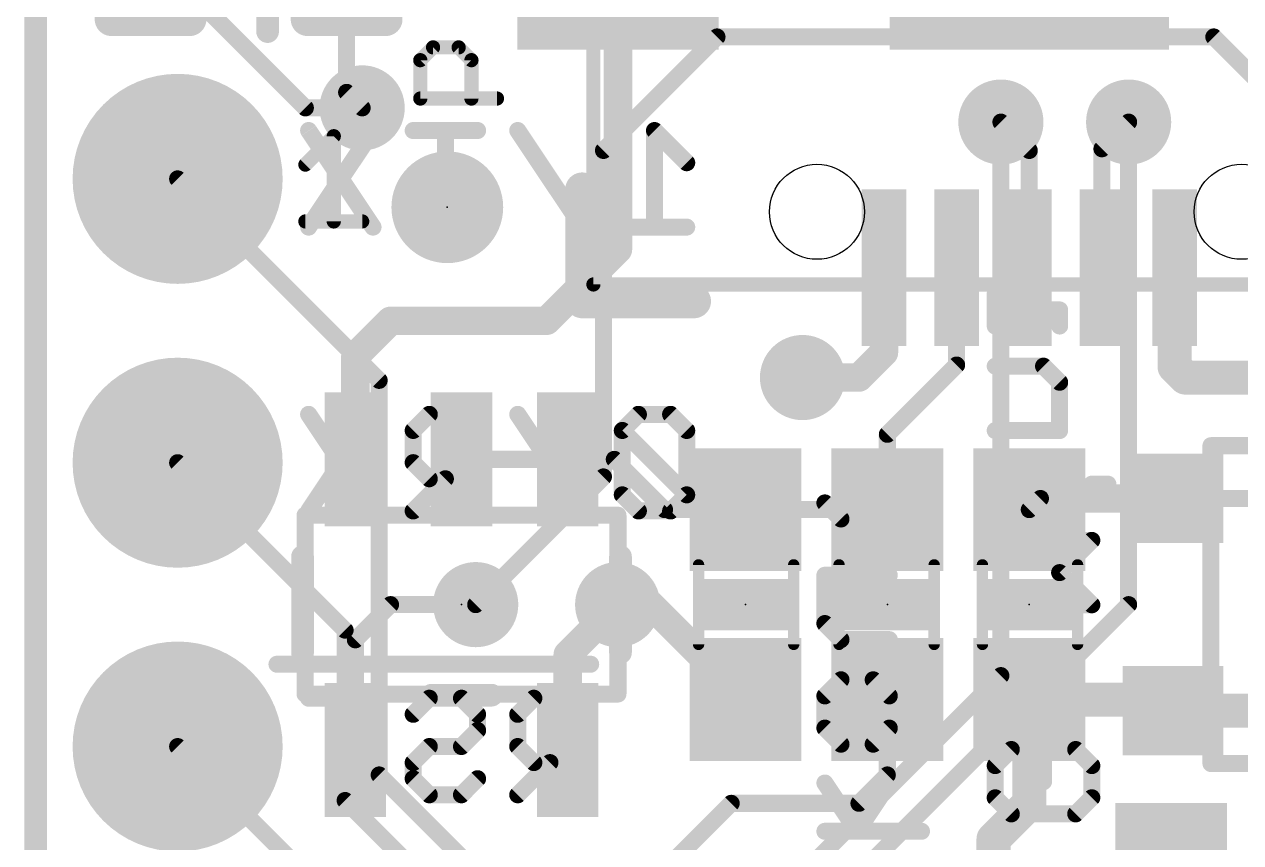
# Model space of a CAD drawing. Extents: x -33 to 74, y -20 to 37.
# Drawn here: x -0.1 to 10.78, y 23.27 to 30.59 of the extents above; entities that cross this region are included whole.
import ezdxf

# ---------------------------------------------------------------- set-up
doc = ezdxf.new("R2010")
doc.units = 0
for name, color, linetype in [('1', 12, 'CONTINUOUS'), ('16', 132, 'CONTINUOUS'), ('17', 110, 'CONTINUOUS'), ('18', 110, 'CONTINUOUS'), ('20', 53, 'CONTINUOUS'), ('21', 41, 'CONTINUOUS'), ('22', 40, 'CONTINUOUS'), ('23', 53, 'CONTINUOUS'), ('49', 253, 'CONTINUOUS'), ('51', 53, 'CONTINUOUS')]:
    doc.layers.add(name, color=color, linetype=linetype)

# ---------------------------------------------------------------- blocks, each defined once
blk = doc.blocks.new('RECT')
blk.add_solid([(-0.5, -0.5), (0.5, -0.5), (-0.5, 0.5), (0.5, 0.5)])
blk = doc.blocks.new('RECT160000X160000R30')
at = {"const_width": 0.15}
blk.add_lwpolyline([(0.425, -0.35), (0.425, 0.35, 0.4142), (0.35, 0.425), (-0.35, 0.425, 0.4142), (-0.425, 0.35), (-0.425, -0.35, 0.4142), (-0.35, -0.425), (0.35, -0.425, 0.4142)], format="xyb", close=True, dxfattribs=at)
blk.add_solid([(-0.3754, -0.3754), (0.3754, -0.3754), (-0.3754, 0.3754), (0.3754, 0.3754)])
blk = doc.blocks.new('PIE')
at = {"const_width": 0.5}
blk.add_lwpolyline([(0, -0.25, 1), (0, 0.25, 1), (0, -0.25)], format="xyb", dxfattribs=at)
blk = doc.blocks.new('ROUNDP')
at = {"const_width": 0.5}
blk.add_lwpolyline([(0, -0.25, 1), (0, 0.25, 1), (0, -0.25)], format="xyb", dxfattribs=at)
blk = doc.blocks.new('ROUNDV')
at = {"const_width": 0.5}
blk.add_lwpolyline([(0, -0.25, 1), (0, 0.25, 1), (0, -0.25)], format="xyb", dxfattribs=at)

msp = doc.modelspace()

# ---------------------------------------------------------------- linework, layer by layer
at = {"layer": '1'}
for points, const_width in [([(5.21, 31.115), (5.21, 28.578)], 0.254), ([(2.782, 30.988), (2.782, 29.984)], 0.1524), ([(2.782, 29.984), (2.921, 29.845)], 0.1524), ([(8.89, 29.464), (8.636, 29.718)], 0.1524), ([(9.54, 29.479), (9.779, 29.718)], 0.1524), ([(8.89, 28.415), (8.89, 29.464)], 0.1524), ([(9.54, 28.415), (9.54, 29.479)], 0.1524), ([(4.572, 27.94), (5.21, 28.578)], 0.254), ([(7.59, 28.415), (7.59, 27.656)], 0.254), ([(10.19, 28.415), (10.19, 27.529)], 0.3048), ([(8.24, 28.415), (8.24, 27.544)], 0.1524), ([(2.86, 27.625), (3.175, 27.94)], 0.254), ([(3.175, 27.94), (4.572, 27.94)], 0.254), ([(2.86, 26.7001), (2.86, 27.625)], 0.254), ([(7.59, 27.656), (7.366, 27.432)], 0.254), ([(10.19, 27.529), (10.287, 27.432)], 0.3048), ([(7.366, 27.432), (6.861, 27.432)], 0.254), ([(8.24, 27.544), (7.62, 26.924)], 0.1524), ([(10.287, 27.432), (11.938, 27.432)], 0.3048), ([(7.62, 26.924), (7.62, 26.25)], 0.1524), ([(3.81, 26.7001), (4.76, 26.7001)], 0.1524), ([(4.76, 26.7001), (5.1769, 26.7001)], 0.1524), ([(5.1769, 26.7001), (5.627, 26.25)], 0.1524), ([(8.99, 26.35), (10.176, 26.35)], 0.254), ([(8.99, 26.35), (8.89, 26.25)], 0.1524), ([(11.242, 26.35), (10.176, 26.35)], 0.1524), ([(6.35, 26.25), (5.627, 26.25)], 0.1524), ([(7.62, 26.25), (6.35, 26.25)], 0.1524), ([(3.175, 25.4), (2.86, 25.085)], 0.1524), ([(3.937, 25.4), (3.175, 25.4)], 0.1524), ([(4.76, 24.953), (5.207, 25.4)], 0.254), ([(5.207, 25.4), (5.5, 25.4)], 0.254), ([(5.5, 25.4), (6.35, 24.55)], 0.254), ([(2.86, 24.0999), (2.86, 25.085)], 0.1524), ([(4.76, 24.0999), (4.76, 24.953)], 0.254), ([(7.62, 24.55), (7.62, 23.876)], 0.1524), ([(8.89, 23.622), (8.89, 24.55)], 0.3048), ([(8.89, 24.55), (10.076, 24.55)], 0.3048), ([(10.076, 24.55), (10.176, 24.45)], 0.3048), ([(10.176, 24.45), (11.242, 24.45)], 0.3048), ([(2.8194, 22.5806), (1.27, 24.13)], 0.1524), ([(7.62, 23.876), (7.366, 23.622)], 0.1524), ([(8.57, 23.302), (8.89, 23.622)], 0.3048), ([(6.223, 23.622), (5.588, 22.987)], 0.1524), ([(7.366, 23.622), (6.223, 23.622)], 0.1524), ([(8.57, 22.5091), (8.57, 23.302)], 0.3048)]:
    msp.add_lwpolyline(points, dxfattribs=dict(at, const_width=const_width))
for points, const_width in [([(2.8089, 30.0109, 1), (2.7551, 29.9571)], 0.0762), ([(2.7439, 29.984, 1), (2.8201, 29.984)], 0.0762), ([(2.8941, 29.8181, 1), (2.9479, 29.8719)], 0.0762), ([(8.6629, 29.7449, 1), (8.6091, 29.6911)], 0.0762), ([(9.8059, 29.6911, 1), (9.7521, 29.7449)], 0.0762), ([(8.9281, 29.464, 1), (8.8519, 29.464)], 0.0762), ([(8.8631, 29.4371, 1), (8.9169, 29.4909)], 0.0762), ([(9.5781, 29.479, 1), (9.5019, 29.479)], 0.0762), ([(9.5131, 29.5059, 1), (9.5669, 29.4521)], 0.0762), ([(5.1465, 28.578, 1), (5.2735, 28.578)], 0.127), ([(5.2549, 28.5331, 1), (5.1651, 28.6229)], 0.127), ([(7.6535, 28.415, 1), (7.5265, 28.415)], 0.127), ([(10.2662, 28.415, 1), (10.1138, 28.415)], 0.1524), ([(8.2781, 28.415, 1), (8.2019, 28.415)], 0.0762), ([(8.8519, 28.415, 1), (8.9281, 28.415)], 0.0762), ([(9.5019, 28.415, 1), (9.5781, 28.415)], 0.0762), ([(3.175, 28.0035, 1), (3.175, 27.8765)], 0.127), ([(3.2199, 27.8951, 1), (3.1301, 27.9849)], 0.127), ([(4.5271, 27.9849, 1), (4.6169, 27.8951)], 0.127), ([(4.572, 27.8765, 1), (4.572, 28.0035)], 0.127), ([(2.9235, 27.625, 1), (2.7965, 27.625)], 0.127), ([(7.6349, 27.6111, 1), (7.5451, 27.7009)], 0.127), ([(2.8151, 27.6699, 1), (2.9049, 27.5801)], 0.127), ([(7.5265, 27.656, 1), (7.6535, 27.656)], 0.127), ([(10.2439, 27.5829, 1), (10.1361, 27.4751)], 0.1524), ([(6.861, 27.4955, 1), (6.861, 27.3685)], 0.127), ([(7.3211, 27.4769, 1), (7.4109, 27.3871)], 0.127), ([(7.366, 27.3685, 1), (7.366, 27.4955)], 0.127), ([(8.2019, 27.544, 1), (8.2781, 27.544)], 0.0762), ([(8.2669, 27.5171, 1), (8.2131, 27.5709)], 0.0762), ([(10.1138, 27.529, 1), (10.2662, 27.529)], 0.1524), ([(10.287, 27.5082, 1), (10.287, 27.3558)], 0.1524), ([(10.2331, 27.3781, 1), (10.3409, 27.4859)], 0.1524), ([(7.6581, 26.924, 1), (7.5819, 26.924)], 0.0762), ([(7.5931, 26.9509, 1), (7.6469, 26.8971)], 0.0762), ([(3.81, 26.7382, 1), (3.81, 26.662)], 0.0762), ([(4.76, 26.7382, 1), (4.76, 26.662)], 0.0762), ([(4.76, 26.662, 1), (4.76, 26.7382)], 0.0762), ([(5.2038, 26.727, 1), (5.15, 26.6732)], 0.0762), ([(5.1769, 26.662, 1), (5.1769, 26.7382)], 0.0762), ([(2.7965, 26.7001, 1), (2.9235, 26.7001)], 0.127), ([(8.99, 26.4135, 1), (8.99, 26.2865)], 0.127), ([(10.176, 26.2865, 1), (10.176, 26.4135)], 0.127), ([(9.0169, 26.3231, 1), (8.9631, 26.3769)], 0.0762), ([(10.176, 26.3881, 1), (10.176, 26.3119)], 0.0762), ([(5.627, 26.2881, 1), (5.627, 26.2119)], 0.0762), ([(5.6001, 26.2231, 1), (5.6539, 26.2769)], 0.0762), ([(6.35, 26.2881, 1), (6.35, 26.2119)], 0.0762), ([(6.35, 26.2119, 1), (6.35, 26.2881)], 0.0762), ([(7.5819, 26.25, 1), (7.6581, 26.25)], 0.0762), ([(7.62, 26.2119, 1), (7.62, 26.2881)], 0.0762), ([(8.8631, 26.2769, 1), (8.9169, 26.2231)], 0.0762), ([(3.175, 25.4381, 1), (3.175, 25.3619)], 0.0762), ([(3.2019, 25.3731, 1), (3.1481, 25.4269)], 0.0762), ([(3.937, 25.3619, 1), (3.937, 25.4381)], 0.0762), ([(5.207, 25.4635, 1), (5.207, 25.3365)], 0.127), ([(5.2519, 25.3551, 1), (5.1621, 25.4449)], 0.127), ([(5.5449, 25.4449, 1), (5.4551, 25.3551)], 0.127), ([(5.5, 25.3365, 1), (5.5, 25.4635)], 0.127), ([(2.8981, 25.085, 1), (2.8219, 25.085)], 0.0762), ([(2.8331, 25.1119, 1), (2.8869, 25.0581)], 0.0762), ([(4.8235, 24.953, 1), (4.6965, 24.953)], 0.127), ([(4.7151, 24.9979, 1), (4.8049, 24.9081)], 0.127), ([(6.3051, 24.5051, 1), (6.3949, 24.5949)], 0.127), ([(7.6581, 24.55, 1), (7.5819, 24.55)], 0.0762), ([(8.9662, 24.55, 1), (8.8138, 24.55)], 0.1524), ([(8.89, 24.6262, 1), (8.89, 24.4738)], 0.1524), ([(10.1299, 24.6039, 1), (10.0221, 24.4961)], 0.1524), ([(10.076, 24.4738, 1), (10.076, 24.6262)], 0.1524), ([(10.176, 24.5262, 1), (10.176, 24.3738)], 0.1524), ([(10.1221, 24.3961, 1), (10.2299, 24.5039)], 0.1524), ([(1.2969, 24.1569, 1), (1.2431, 24.1031)], 0.0762), ([(4.6965, 24.0999, 1), (4.8235, 24.0999)], 0.127), ([(2.8219, 24.0999, 1), (2.8981, 24.0999)], 0.0762), ([(7.6469, 23.8491, 1), (7.5931, 23.9029)], 0.0762), ([(7.5819, 23.876, 1), (7.6581, 23.876)], 0.0762), ([(8.9439, 23.5681, 1), (8.8361, 23.6759)], 0.1524), ([(6.223, 23.6601, 1), (6.223, 23.5839)], 0.0762), ([(6.2499, 23.5951, 1), (6.1961, 23.6489)], 0.0762), ([(7.3391, 23.6489, 1), (7.3929, 23.5951)], 0.0762), ([(7.366, 23.5839, 1), (7.366, 23.6601)], 0.0762), ([(8.8138, 23.622, 1), (8.9662, 23.622)], 0.1524), ([(8.6462, 23.302, 1), (8.4938, 23.302)], 0.1524), ([(8.5161, 23.3559, 1), (8.6239, 23.2481)], 0.1524)]:
    msp.add_lwpolyline(points, format="xyb", dxfattribs=dict(at, const_width=const_width))
at = {"layer": '16', "const_width": 0.1524}
for points in [[(2.413, 29.845), (1.397, 30.861)], [(5.08, 29.464), (6.096, 30.48)], [(10.541, 30.48), (6.096, 30.48)], [(12.065, 28.956), (10.541, 30.48)], [(2.921, 29.845), (2.413, 29.845)], [(8.636, 29.718), (8.636, 24.765)], [(9.779, 25.4), (9.779, 29.718)], [(5.08, 26.543), (5.08, 29.464)], [(1.27, 29.21), (3.0734, 27.4066)], [(3.0734, 27.4066), (3.0734, 23.876)], [(1.27, 26.67), (2.7686, 25.1714)], [(3.937, 25.4), (5.08, 26.543)], [(7.366, 22.987), (9.779, 25.4)], [(2.7686, 25.1714), (2.7686, 23.6474)], [(8.636, 24.765), (6.985, 23.114)], [(3.0734, 23.876), (5.1054, 21.844)], [(2.7686, 23.6474), (4.7498, 21.6662)]]:
    msp.add_lwpolyline(points, dxfattribs=at)
at = {"layer": '16', "const_width": 0.0762}
for points in [[(6.096, 30.5181, 1), (6.096, 30.4419)], [(6.1229, 30.4531, 1), (6.0691, 30.5069)], [(10.5679, 30.5069, 1), (10.5141, 30.4531)], [(10.541, 30.4419, 1), (10.541, 30.5181)], [(2.413, 29.8831, 1), (2.413, 29.8069)], [(2.3861, 29.8181, 1), (2.4399, 29.8719)], [(2.921, 29.8069, 1), (2.921, 29.8831)], [(8.6741, 29.718, 1), (8.5979, 29.718)], [(9.8171, 29.718, 1), (9.7409, 29.718)], [(5.1181, 29.464, 1), (5.0419, 29.464)], [(5.0531, 29.4909, 1), (5.1069, 29.4371)], [(1.2969, 29.2369, 1), (1.2431, 29.1831)], [(3.1115, 27.4066, 1), (3.0353, 27.4066)], [(3.0465, 27.3797, 1), (3.1003, 27.4335)], [(1.2969, 26.6969, 1), (1.2431, 26.6431)], [(5.0419, 26.543, 1), (5.1181, 26.543)], [(5.1069, 26.5161, 1), (5.0531, 26.5699)], [(9.8059, 25.3731, 1), (9.7521, 25.4269)], [(3.9101, 25.4269, 1), (3.9639, 25.3731)], [(9.7409, 25.4, 1), (9.8171, 25.4)], [(2.8067, 25.1714, 1), (2.7305, 25.1714)], [(2.7417, 25.1445, 1), (2.7955, 25.1983)], [(8.6629, 24.7381, 1), (8.6091, 24.7919)], [(8.5979, 24.765, 1), (8.6741, 24.765)], [(3.1003, 23.9029, 1), (3.0465, 23.8491)], [(3.0353, 23.876, 1), (3.1115, 23.876)], [(2.7305, 23.6474, 1), (2.8067, 23.6474)], [(2.7955, 23.6743, 1), (2.7417, 23.6205)]]:
    msp.add_lwpolyline(points, format="xyb", dxfattribs=at)
at = {"layer": '20', "const_width": 0.2032}
msp.add_lwpolyline([(0, 0), (0, 33.02)], dxfattribs=at)
at = {"layer": '20'}
for centre in [(6.99, 28.915), (10.79, 28.915)]:
    msp.add_circle(centre, 0.425, dxfattribs=at)
at = {"layer": '21'}
for points, const_width in [([(2.075, 30.528), (2.075, 30.988)], 0.2032), ([(3.4411, 30.2721), (3.5555, 30.3865)], 0.127), ([(3.5555, 30.3865), (3.7843, 30.3865)], 0.127), ([(3.7843, 30.3865), (3.8987, 30.2721)], 0.127), ([(3.4411, 29.9289), (3.4411, 30.2721)], 0.127), ([(3.8987, 30.2721), (3.8987, 29.9289)], 0.127), ([(4.1275, 29.9289), (3.4411, 29.9289)], 0.127), ([(2.413, 29.3374), (2.6672, 29.5917)], 0.127), ([(2.6672, 29.5917), (2.6672, 28.829)], 0.127), ([(4.89, 29.115), (4.89, 28.115)], 0.3048), ([(2.413, 28.829), (2.9214, 28.829)], 0.127), ([(4.89, 28.115), (5.89, 28.115)], 0.3048), ([(2.3876, 24.9706), (2.3876, 25.8294)], 0.2032), ([(5.2324, 25.8294), (5.2324, 24.9706)], 0.2032), ([(4.0784, 24.5896), (3.5416, 24.5896)], 0.2032)]:
    msp.add_lwpolyline(points, dxfattribs=dict(at, const_width=const_width))
for points, const_width in [([(2.0242, 30.528, 1), (2.1258, 30.528)], 0.1016), ([(3.5555, 30.4182, 1), (3.5555, 30.3547)], 0.0635), ([(3.578, 30.364, 1), (3.5331, 30.4089)], 0.0635), ([(3.8068, 30.4089, 1), (3.7619, 30.364)], 0.0635), ([(3.7843, 30.3547, 1), (3.7843, 30.4182)], 0.0635), ([(3.4729, 30.2721, 1), (3.4094, 30.2721)], 0.0635), ([(3.4187, 30.2945, 1), (3.4636, 30.2496)], 0.0635), ([(3.9305, 30.2721, 1), (3.867, 30.2721)], 0.0635), ([(3.8763, 30.2496, 1), (3.9212, 30.2945)], 0.0635), ([(3.4411, 29.9606, 1), (3.4411, 29.8971)], 0.0635), ([(3.4094, 29.9289, 1), (3.4729, 29.9289)], 0.0635), ([(3.867, 29.9289, 1), (3.9305, 29.9289)], 0.0635), ([(4.1275, 29.8971, 1), (4.1275, 29.9606)], 0.0635), ([(2.699, 29.5917, 1), (2.6355, 29.5917)], 0.0635), ([(2.6897, 29.5692, 1), (2.6448, 29.6141)], 0.0635), ([(2.3905, 29.3599, 1), (2.4355, 29.315)], 0.0635), ([(4.9662, 29.115, 1), (4.8138, 29.115)], 0.1524), ([(2.413, 28.8607, 1), (2.413, 28.7973)], 0.0635), ([(2.6355, 28.829, 1), (2.699, 28.829)], 0.0635), ([(2.9214, 28.7973, 1), (2.9214, 28.8607)], 0.0635), ([(4.89, 28.1912, 1), (4.89, 28.0388)], 0.1524), ([(4.8138, 28.115, 1), (4.9662, 28.115)], 0.1524), ([(5.89, 28.0388, 1), (5.89, 28.1912)], 0.1524), ([(2.4384, 25.8294, 1), (2.3368, 25.8294)], 0.1016), ([(5.2832, 25.8294, 1), (5.1816, 25.8294)], 0.1016), ([(2.3368, 24.9706, 1), (2.4384, 24.9706)], 0.1016), ([(5.1816, 24.9706, 1), (5.2832, 24.9706)], 0.1016), ([(3.5416, 24.6404, 1), (3.5416, 24.5388)], 0.1016), ([(4.0784, 24.5388, 1), (4.0784, 24.6404)], 0.1016)]:
    msp.add_lwpolyline(points, format="xyb", dxfattribs=dict(at, const_width=const_width))
at = {"layer": '22', "const_width": 0.0762}
for points in [[(2.4738, 29.6637, 1), (2.4104, 29.6214)], [(3.05, 29.6214, 1), (2.9866, 29.6637)], [(3.3776, 29.6806, 1), (3.3776, 29.6044)], [(3.7038, 29.6425, 1), (3.6276, 29.6425)], [(3.9538, 29.6044, 1), (3.9538, 29.6806)], [(4.3448, 29.6637, 1), (4.2814, 29.6214)], [(5.5637, 29.6695, 1), (5.5098, 29.6156)], [(5.5749, 29.6425, 1), (5.4987, 29.6425)], [(5.7979, 29.3275, 1), (5.8518, 29.3814)], [(5.2487, 28.8163, 1), (5.2487, 28.7401)], [(5.8249, 28.7401, 1), (5.8249, 28.8163)], [(2.4104, 28.7993, 1), (2.4738, 28.7571)], [(2.9866, 28.7571, 1), (3.05, 28.7993)], [(3.6276, 28.7782, 1), (3.7038, 28.7782)], [(4.8577, 28.7571, 1), (4.9211, 28.7993)], [(5.4987, 28.7782, 1), (5.5749, 28.7782)], [(8.6233, 28.1813, 1), (8.5471, 28.1813)], [(8.5852, 28.0753, 1), (8.5852, 27.9991)], [(9.1995, 28.0372, 1), (9.1233, 28.0372)], [(9.1614, 27.9991, 1), (9.1614, 28.0753)], [(9.4495, 28.0753, 1), (9.4495, 27.9991)], [(9.5936, 27.9991, 1), (9.5936, 28.0753)], [(8.5471, 27.8932, 1), (8.6233, 27.8932)], [(9.1233, 27.8932, 1), (9.1995, 27.8932)], [(8.5852, 27.572, 1), (8.5852, 27.4958)], [(9.0443, 27.5608, 1), (8.9904, 27.507)], [(9.0174, 27.4958, 1), (9.0174, 27.572)], [(9.1995, 27.3898, 1), (9.1233, 27.3898)], [(9.1345, 27.3629, 1), (9.1884, 27.4168)], [(2.4738, 27.1237, 1), (2.4104, 27.0814)], [(3.05, 27.0814, 1), (2.9866, 27.1237)], [(3.5217, 27.1406, 1), (3.5217, 27.0644)], [(3.5486, 27.0756, 1), (3.4947, 27.1295)], [(3.9919, 27.1025, 1), (3.9157, 27.1025)], [(3.9538, 27.0644, 1), (3.9538, 27.1406)], [(4.3448, 27.1237, 1), (4.2814, 27.0814)], [(5.3927, 27.1406, 1), (5.3927, 27.0644)], [(5.4197, 27.0756, 1), (5.3658, 27.1295)], [(5.7078, 27.1295, 1), (5.6539, 27.0756)], [(5.6808, 27.0644, 1), (5.6808, 27.1406)], [(3.4157, 26.9585, 1), (3.3395, 26.9585)], [(3.3507, 26.9854, 1), (3.4046, 26.9315)], [(5.2756, 26.9854, 1), (5.2217, 26.9315)], [(5.2217, 26.9854, 1), (5.2756, 26.9315)], [(5.2868, 26.9585, 1), (5.2106, 26.9585)], [(5.863, 26.9585, 1), (5.7868, 26.9585)], [(5.7979, 26.9315, 1), (5.8518, 26.9854)], [(8.5852, 26.9958, 1), (8.5852, 26.9196)], [(9.1233, 26.9577, 1), (9.1995, 26.9577)], [(9.1614, 26.9196, 1), (9.1614, 26.9958)], [(3.4046, 26.6973, 1), (3.3507, 26.6434)], [(3.3395, 26.6704, 1), (3.4157, 26.6704)], [(8.6233, 26.6221, 1), (8.5471, 26.6221)], [(3.5217, 26.5644, 1), (3.5217, 26.4882)], [(3.4947, 26.4994, 1), (3.5486, 26.5533)], [(3.6927, 26.4994, 1), (3.6388, 26.5533)], [(3.9538, 26.4882, 1), (3.9538, 26.5644)], [(5.2756, 26.4092, 1), (5.2217, 26.3553)], [(5.8518, 26.3553, 1), (5.7979, 26.4092)], [(5.7979, 26.3553, 1), (5.8518, 26.4092)], [(8.5852, 26.5161, 1), (8.5852, 26.4399)], [(9.1995, 26.478, 1), (9.1233, 26.478)], [(9.1614, 26.4399, 1), (9.1614, 26.5161)], [(9.4495, 26.5161, 1), (9.4495, 26.4399)], [(9.5936, 26.4399, 1), (9.5936, 26.5161)], [(5.2106, 26.3823, 1), (5.2868, 26.3823)], [(5.7868, 26.3823, 1), (5.863, 26.3823)], [(7.0881, 26.3372, 1), (7.0343, 26.2833)], [(7.6755, 26.3103, 1), (7.5993, 26.3103)], [(8.5471, 26.334, 1), (8.6233, 26.334)], [(9.1233, 26.334, 1), (9.1995, 26.334)], [(2.4104, 26.2593, 1), (2.4738, 26.2171)], [(2.9866, 26.2171, 1), (3.05, 26.2593)], [(3.3507, 26.2651, 1), (3.4046, 26.2113)], [(3.9157, 26.2382, 1), (3.9919, 26.2382)], [(4.8577, 26.2171, 1), (4.9211, 26.2593)], [(5.3927, 26.2763, 1), (5.3927, 26.2001)], [(5.3658, 26.2113, 1), (5.4197, 26.2651)], [(5.6539, 26.2651, 1), (5.7078, 26.2113)], [(5.6808, 26.2001, 1), (5.6808, 26.2763)], [(7.2053, 26.2043, 1), (7.2053, 26.1281)], [(7.1783, 26.1393, 1), (7.2322, 26.1931)], [(7.7815, 26.1281, 1), (7.7815, 26.2043)], [(7.5993, 26.0221, 1), (7.6755, 26.0221)], [(8.5852, 26.0128, 1), (8.5852, 25.9366)], [(9.4765, 25.9478, 1), (9.4226, 26.0016)], [(9.4495, 25.9366, 1), (9.4495, 26.0128)], [(7.0993, 25.6629, 1), (7.0231, 25.6629)], [(7.0612, 25.701, 1), (7.0612, 25.6248)], [(7.6374, 25.6248, 1), (7.6374, 25.701)], [(9.1884, 25.7135, 1), (9.1345, 25.6596)], [(9.1345, 25.7135, 1), (9.1884, 25.6596)], [(8.5852, 25.4366, 1), (8.5852, 25.3604)], [(9.4495, 25.3604, 1), (9.4495, 25.4366)], [(9.4226, 25.3715, 1), (9.4765, 25.4254)], [(7.0881, 25.2576, 1), (7.0343, 25.2037)], [(7.0231, 25.2307, 1), (7.0993, 25.2307)], [(7.2053, 25.1247, 1), (7.2053, 25.0485)], [(7.1783, 25.0597, 1), (7.2322, 25.1136)], [(7.6374, 25.0485, 1), (7.6374, 25.1247)], [(2.159, 24.9047, 1), (2.159, 24.8285)], [(4.9656, 24.8285, 1), (4.9656, 24.9047)], [(7.2053, 24.7654, 1), (7.2053, 24.6892)], [(7.2322, 24.7004, 1), (7.1783, 24.7543)], [(7.5203, 24.7543, 1), (7.4664, 24.7004)], [(7.4934, 24.6892, 1), (7.4934, 24.7654)], [(2.4421, 24.6006, 1), (2.4421, 24.5244)], [(2.7683, 24.5625, 1), (2.6921, 24.5625)], [(3.0183, 24.5244, 1), (3.0183, 24.6006)], [(3.5217, 24.6006, 1), (3.5217, 24.5244)], [(3.5486, 24.5356, 1), (3.4947, 24.5895)], [(3.8367, 24.5895, 1), (3.7828, 24.5356)], [(3.8098, 24.5244, 1), (3.8098, 24.6006)], [(4.4572, 24.6006, 1), (4.4572, 24.5244)], [(4.4841, 24.5356, 1), (4.4302, 24.5895)], [(4.9275, 24.5625, 1), (4.8513, 24.5625)], [(4.8894, 24.5244, 1), (4.8894, 24.6006)], [(7.0993, 24.5833, 1), (7.0231, 24.5833)], [(7.0343, 24.6102, 1), (7.0881, 24.5563)], [(7.6755, 24.5833, 1), (7.5993, 24.5833)], [(7.6105, 24.5563, 1), (7.6644, 24.6102)], [(3.9919, 24.4185, 1), (3.9157, 24.4185)], [(4.3512, 24.4185, 1), (4.275, 24.4185)], [(3.3507, 24.4454, 1), (3.4046, 24.3915)], [(3.9269, 24.3915, 1), (3.9808, 24.4454)], [(4.2862, 24.4454, 1), (4.3401, 24.3915)], [(3.9157, 24.2744, 1), (3.9919, 24.2744)], [(3.9808, 24.2475, 1), (3.9269, 24.3014)], [(7.0881, 24.3221, 1), (7.0343, 24.2682)], [(7.0231, 24.2952, 1), (7.0993, 24.2952)], [(7.5993, 24.2952, 1), (7.6755, 24.2952)], [(7.6644, 24.2682, 1), (7.6105, 24.3221)], [(3.5217, 24.1685, 1), (3.5217, 24.0923)], [(3.5486, 24.1034, 1), (3.4947, 24.1573)], [(3.7828, 24.1573, 1), (3.8367, 24.1034)], [(3.8098, 24.0923, 1), (3.8098, 24.1685)], [(4.3401, 24.1573, 1), (4.2862, 24.1034)], [(4.275, 24.1304, 1), (4.3512, 24.1304)], [(7.2053, 24.1892, 1), (7.2053, 24.113)], [(7.1783, 24.1242, 1), (7.2322, 24.1781)], [(7.4664, 24.1781, 1), (7.5203, 24.1242)], [(7.4934, 24.113, 1), (7.4934, 24.1892)], [(8.7293, 24.1418, 1), (8.7293, 24.0656)], [(8.7562, 24.0767, 1), (8.7023, 24.1306)], [(9.0555, 24.1037, 1), (8.9793, 24.1037)], [(9.0174, 24.0656, 1), (9.0174, 24.1418)], [(9.3324, 24.1306, 1), (9.2785, 24.0767)], [(3.4157, 23.9863, 1), (3.3395, 23.9863)], [(3.3507, 24.0133, 1), (3.4046, 23.9594)], [(4.4572, 24.0244, 1), (4.4572, 23.9482)], [(4.4302, 23.9594, 1), (4.4841, 24.0133)], [(4.6282, 23.9594, 1), (4.5743, 24.0133)], [(4.8894, 23.9482, 1), (4.8894, 24.0244)], [(8.6233, 23.9596, 1), (8.5471, 23.9596)], [(8.5583, 23.9865, 1), (8.6121, 23.9327)], [(9.4876, 23.9596, 1), (9.4114, 23.9596)], [(9.4226, 23.9327, 1), (9.4765, 23.9865)], [(3.4046, 23.8692, 1), (3.3507, 23.8153)], [(3.3395, 23.8423, 1), (3.4157, 23.8423)], [(3.9808, 23.8153, 1), (3.9269, 23.8692)], [(7.0929, 23.8248, 1), (7.0295, 23.7826)], [(7.6691, 23.7826, 1), (7.6057, 23.8248)], [(8.9793, 23.8156, 1), (9.0555, 23.8156)], [(2.6921, 23.6982, 1), (2.7683, 23.6982)], [(3.5217, 23.7363, 1), (3.5217, 23.6601)], [(3.4947, 23.6713, 1), (3.5486, 23.7251)], [(3.7828, 23.7251, 1), (3.8367, 23.6713)], [(3.8098, 23.6601, 1), (3.8098, 23.7363)], [(4.2862, 23.7251, 1), (4.3401, 23.6713)], [(4.8513, 23.6982, 1), (4.9275, 23.6982)], [(8.6121, 23.6984, 1), (8.5583, 23.6446)], [(9.4765, 23.6446, 1), (9.4226, 23.6984)], [(8.5471, 23.6715, 1), (8.6233, 23.6715)], [(9.4114, 23.6715, 1), (9.4876, 23.6715)], [(8.7293, 23.5655, 1), (8.7293, 23.4893)], [(8.7023, 23.5005, 1), (8.7562, 23.5544)], [(9.2785, 23.5544, 1), (9.3324, 23.5005)], [(9.3055, 23.4893, 1), (9.3055, 23.5655)], [(7.0612, 23.4096, 1), (7.0612, 23.3334)], [(7.3176, 23.3926, 1), (7.381, 23.3504)], [(7.3176, 23.3504, 1), (7.381, 23.3926)], [(7.9255, 23.3334, 1), (7.9255, 23.4096)]]:
    msp.add_lwpolyline(points, format="xyb", dxfattribs=at)
at = {"layer": '22', "const_width": 0.1524}
for points in [[(3.0183, 29.6425), (2.4421, 28.7782)], [(2.4421, 29.6425), (3.0183, 28.7782)], [(3.9538, 29.6425), (3.3776, 29.6425)], [(3.6657, 28.7782), (3.6657, 29.6425)], [(4.8894, 28.7782), (4.3131, 29.6425)], [(5.8249, 29.3544), (5.5368, 29.6425)], [(5.5368, 29.6425), (5.5368, 28.7782)], [(5.8249, 28.7782), (5.2487, 28.7782)], [(8.5852, 27.8932), (8.5852, 28.1813)], [(9.1614, 28.0372), (8.5852, 28.0372)], [(9.1614, 27.8932), (9.1614, 28.0372)], [(9.5936, 28.0372), (9.4495, 28.0372)], [(9.0174, 27.5339), (8.5852, 27.5339)], [(9.1614, 27.3898), (9.0174, 27.5339)], [(9.1614, 26.9577), (9.1614, 27.3898)], [(3.0183, 27.1025), (2.4421, 26.2382)], [(2.4421, 27.1025), (3.0183, 26.2382)], [(3.5217, 27.1025), (3.3776, 26.9585)], [(3.9538, 27.1025), (3.5217, 27.1025)], [(3.9538, 26.2382), (3.9538, 27.1025)], [(4.8894, 26.2382), (4.3131, 27.1025)], [(5.3927, 27.1025), (5.2487, 26.9585)], [(5.6808, 27.1025), (5.3927, 27.1025)], [(5.8249, 26.9585), (5.6808, 27.1025)], [(3.3776, 26.9585), (3.3776, 26.6704)], [(5.2487, 26.9585), (5.2487, 26.3823)], [(5.8249, 26.3823), (5.2487, 26.9585)], [(5.8249, 26.3823), (5.8249, 26.9585)], [(8.5852, 26.9577), (9.1614, 26.9577)], [(3.3776, 26.6704), (3.5217, 26.5263)], [(8.5852, 26.334), (8.5852, 26.6221)], [(3.6657, 26.5263), (3.3776, 26.2382)], [(3.5217, 26.5263), (3.9538, 26.5263)], [(5.2487, 26.3823), (5.3927, 26.2382)], [(5.6808, 26.2382), (5.8249, 26.3823)], [(9.1614, 26.478), (8.5852, 26.478)], [(9.1614, 26.334), (9.1614, 26.478)], [(9.5936, 26.478), (9.4495, 26.478)], [(7.2053, 26.1662), (7.0612, 26.3103)], [(7.6374, 26.0221), (7.6374, 26.3103)], [(5.3927, 26.2382), (5.6808, 26.2382)], [(7.7815, 26.1662), (7.2053, 26.1662)], [(9.4495, 25.9747), (8.5852, 25.9747)], [(9.1614, 25.6866), (9.4495, 25.9747)], [(7.0612, 25.2307), (7.0612, 25.6629)], [(7.0612, 25.6629), (7.6374, 25.6629)], [(9.4495, 25.3985), (9.1614, 25.6866)], [(8.5852, 25.3985), (9.4495, 25.3985)], [(7.2053, 25.0866), (7.0612, 25.2307)], [(7.6374, 25.0866), (7.2053, 25.0866)], [(4.9656, 24.8666), (2.159, 24.8666)], [(7.0612, 24.5833), (7.2053, 24.7273)], [(7.2053, 24.7273), (7.4934, 24.7273)], [(7.4934, 24.7273), (7.6374, 24.5833)], [(3.0183, 24.5625), (2.4421, 24.5625)], [(2.7302, 23.6982), (2.7302, 24.5625)], [(3.3776, 24.4185), (3.5217, 24.5625)], [(3.5217, 24.5625), (3.8098, 24.5625)], [(3.8098, 24.5625), (3.9538, 24.4185)], [(4.4572, 24.5625), (4.3131, 24.4185)], [(4.8894, 24.5625), (4.4572, 24.5625)], [(4.8894, 23.6982), (4.8894, 24.5625)], [(7.0612, 24.2952), (7.0612, 24.5833)], [(7.6374, 24.5833), (7.6374, 24.2952)], [(3.9538, 24.4185), (3.9538, 24.2744)], [(4.3131, 24.4185), (4.3131, 24.1304)], [(3.9538, 24.2744), (3.8098, 24.1304)], [(7.2053, 24.1511), (7.0612, 24.2952)], [(7.6374, 24.2952), (7.4934, 24.1511)], [(3.5217, 24.1304), (3.3776, 23.9863)], [(3.8098, 24.1304), (3.5217, 24.1304)], [(4.3131, 24.1304), (4.4572, 23.9863)], [(7.4934, 24.1511), (7.2053, 24.1511)], [(8.5852, 23.9596), (8.7293, 24.1037)], [(8.7293, 24.1037), (9.0174, 24.1037)], [(9.0174, 24.1037), (9.0174, 23.8156)], [(9.3055, 24.1037), (9.4495, 23.9596)], [(3.3776, 23.9863), (3.3776, 23.8423)], [(4.6012, 23.9863), (4.3131, 23.6982)], [(4.4572, 23.9863), (4.8894, 23.9863)], [(8.5852, 23.6715), (8.5852, 23.9596)], [(9.4495, 23.9596), (9.4495, 23.6715)], [(3.3776, 23.8423), (3.5217, 23.6982)], [(3.8098, 23.6982), (3.9538, 23.8423)], [(7.0612, 23.8037), (7.3493, 23.3715)], [(7.3493, 23.3715), (7.6374, 23.8037)], [(3.5217, 23.6982), (3.8098, 23.6982)], [(8.7293, 23.5274), (8.5852, 23.6715)], [(9.4495, 23.6715), (9.3055, 23.5274)], [(9.3055, 23.5274), (8.7293, 23.5274)], [(7.0612, 23.3715), (7.9255, 23.3715)]]:
    msp.add_lwpolyline(points, dxfattribs=at)
at = {"layer": '23'}
for p in [(3.683, 28.956), (3.81, 25.4), (6.35, 25.4), (7.62, 25.4), (8.89, 25.4)]:
    msp.add_point(p, dxfattribs=at)
at = {"layer": '49', "const_width": 0.127}
for points in [[(4.99, 28.265), (4.99, 33.265)], [(12.79, 28.265), (4.99, 28.265)]]:
    msp.add_lwpolyline(points, dxfattribs=at)
at = {"layer": '49', "const_width": 0.0635}
for points in [[(4.99, 28.2967, 1), (4.99, 28.2333)], [(4.9583, 28.265, 1), (5.0217, 28.265)]]:
    msp.add_lwpolyline(points, format="xyb", dxfattribs=at)
at = {"layer": '51'}
for points, const_width in [([(10.5156, 23.9776), (10.5156, 26.8224)], 0.1524), ([(10.5156, 26.8224), (11.8364, 26.8224)], 0.1524), ([(2.41, 26.2), (5.21, 26.2)], 0.1524), ([(2.41, 24.6), (2.41, 26.2)], 0.1524), ([(5.21, 24.6), (5.21, 26.2)], 0.1524), ([(5.931, 25.756), (5.931, 25.044)], 0.1016), ([(6.782, 25.756), (6.782, 25.044)], 0.1016), ([(7.188, 25.044), (7.188, 25.756)], 0.1016), ([(8.039, 25.044), (8.039, 25.756)], 0.1016), ([(8.471, 25.756), (8.471, 25.044)], 0.1016), ([(9.322, 25.756), (9.322, 25.044)], 0.1016), ([(5.21, 24.6), (2.41, 24.6)], 0.1524), ([(11.8364, 23.9776), (10.5156, 23.9776)], 0.1524)]:
    msp.add_lwpolyline(points, dxfattribs=dict(at, const_width=const_width))
for points, const_width in [([(10.5537, 26.8224, 1), (10.4775, 26.8224)], 0.0762), ([(10.5156, 26.8605, 1), (10.5156, 26.7843)], 0.0762), ([(2.41, 26.2381, 1), (2.41, 26.1619)], 0.0762), ([(2.4481, 26.2, 1), (2.3719, 26.2)], 0.0762), ([(5.2481, 26.2, 1), (5.1719, 26.2)], 0.0762), ([(5.21, 26.1619, 1), (5.21, 26.2381)], 0.0762), ([(5.9564, 25.756, 1), (5.9056, 25.756)], 0.0508), ([(6.8074, 25.756, 1), (6.7566, 25.756)], 0.0508), ([(7.2134, 25.756, 1), (7.1626, 25.756)], 0.0508), ([(8.0644, 25.756, 1), (8.0136, 25.756)], 0.0508), ([(8.4964, 25.756, 1), (8.4456, 25.756)], 0.0508), ([(9.3474, 25.756, 1), (9.2966, 25.756)], 0.0508), ([(5.9056, 25.044, 1), (5.9564, 25.044)], 0.0508), ([(6.7566, 25.044, 1), (6.8074, 25.044)], 0.0508), ([(7.1626, 25.044, 1), (7.2134, 25.044)], 0.0508), ([(8.0136, 25.044, 1), (8.0644, 25.044)], 0.0508), ([(8.4456, 25.044, 1), (8.4964, 25.044)], 0.0508), ([(9.2966, 25.044, 1), (9.3474, 25.044)], 0.0508), ([(2.41, 24.6381, 1), (2.41, 24.5619)], 0.0762), ([(2.3719, 24.6, 1), (2.4481, 24.6)], 0.0762), ([(5.1719, 24.6, 1), (5.2481, 24.6)], 0.0762), ([(5.21, 24.5619, 1), (5.21, 24.6381)], 0.0762), ([(10.5156, 24.0157, 1), (10.5156, 23.9395)], 0.0762), ([(10.4775, 23.9776, 1), (10.5537, 23.9776)], 0.0762)]:
    msp.add_lwpolyline(points, format="xyb", dxfattribs=dict(at, const_width=const_width))

# ---------------------------------------------------------------- block references
at = {"layer": '1'}
for p, xscale, yscale, rotation in [((5.21, 31.115), 1.5, 1.8, 270), ((8.89, 31.115), 1.5, 2.5, 270), ((2.86, 26.7001), 0.55, 1.2, 180), ((3.81, 26.7001), 0.55, 1.2, 180), ((4.76, 26.7001), 0.55, 1.2, 180), ((10.176, 26.35), 0.8, 0.9, 270), ((10.176, 24.45), 0.8, 0.9, 270), ((2.86, 24.0999), 0.55, 1.2, 180), ((4.76, 24.0999), 0.55, 1.2, 180)]:
    msp.add_blockref('RECT', p, dxfattribs=dict(at, xscale=xscale, yscale=yscale, rotation=rotation))
at = {"layer": '1', "rotation": 270}
for p in [(1.028, 30.988), (2.782, 30.988)]:
    msp.add_blockref('RECT160000X160000R30', p, dxfattribs=at)
at = {"layer": '1'}
msp.add_blockref('PIE', (3.683, 28.956), dxfattribs=at)
at = {"layer": '1', "xscale": 0.4, "yscale": 1.4}
for p in [(7.59, 28.415), (8.24, 28.415), (8.89, 28.415), (9.54, 28.415), (10.19, 28.415)]:
    msp.add_blockref('RECT', p, dxfattribs=at)
at = {"layer": '1', "xscale": 1.1}
for p, rotation in [((6.35, 26.25), 270), ((7.62, 26.25), 90), ((8.89, 26.25), 270), ((6.35, 24.55), 270), ((7.62, 24.55), 90), ((8.89, 24.55), 270), ((10.16, 23.075), 90)]:
    msp.add_blockref('RECT', p, dxfattribs=dict(at, rotation=rotation))
at = {"layer": '17', "xscale": 1.8796, "yscale": 1.8796, "rotation": 180}
for p in [(1.27, 29.21), (1.27, 29.21), (1.27, 26.67), (1.27, 26.67), (1.27, 24.13), (1.27, 24.13)]:
    msp.add_blockref('ROUNDP', p, dxfattribs=at)
at = {"layer": '18', "xscale": 0.762, "yscale": 0.762}
for p in [(2.921, 29.845), (2.921, 29.845), (8.636, 29.718), (8.636, 29.718), (9.779, 29.718), (9.779, 29.718), (6.861, 27.432), (6.861, 27.432), (3.937, 25.4), (3.937, 25.4), (5.207, 25.4), (5.207, 25.4)]:
    msp.add_blockref('ROUNDV', p, dxfattribs=at)
at = {"layer": '21', "xscale": 0.4572, "yscale": 0.762}
for p, rotation in [((6.35, 25.4), 270), ((7.62, 25.4), 90), ((8.89, 25.4), 270)]:
    msp.add_blockref('RECT', p, dxfattribs=dict(at, rotation=rotation))
at = {"layer": '51'}
for p, xscale, yscale, rotation in [((2.86, 26.575), 0.5, 0.65, 180), ((3.81, 26.575), 0.5, 0.65, 180), ((4.76, 26.575), 0.5, 0.65, 180), ((6.3551, 25.9882), 0.5001, 0.95, 270), ((7.6149, 25.9803), 0.5001, 0.95, 90), ((8.8951, 25.9882), 0.5001, 0.95, 270), ((6.3551, 24.8198), 0.5001, 0.95, 270), ((7.6149, 24.8118), 0.5001, 0.95, 90), ((8.8951, 24.8198), 0.5001, 0.95, 270), ((2.86, 24.225), 0.5, 0.65, 180), ((4.76, 24.225), 0.5, 0.65, 180)]:
    msp.add_blockref('RECT', p, dxfattribs=dict(at, xscale=xscale, yscale=yscale, rotation=rotation))

doc.saveas('drawing.dxf')
